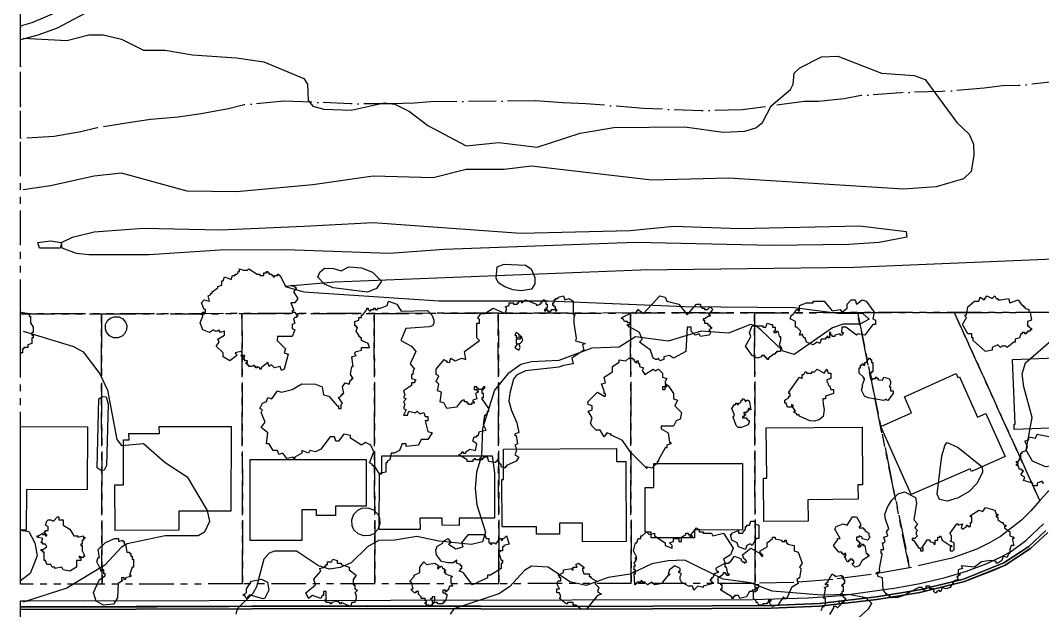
# Model space of a CAD drawing. Header units: metres. Extents: x -550 to 550, y -500 to 950.
# Drawn here: x -550 to -361.6, y -363.7 to -255 of the extents above; entities that cross this region are included whole.
import ezdxf

# ---------------------------------------------------------------- set-up
doc = ezdxf.new("R2010")
doc.units = ezdxf.units.M
doc.header["$LTSCALE"] = 2
doc.linetypes.add('DASHDOT', pattern=[3.556, 2.54, -0.508, 0, -0.508])
doc.linetypes.add('PHANTOM', pattern=[6.35, 3.175, -0.635, 0.635, -0.635, 0.635, -0.635])
for name, color, linetype in [('SITE-BLDG-EXIST', 7, 'CONTINUOUS'), ('SITE-PATH', 84, 'CONTINUOUS'), ('SITE-PROPERTY', 7, 'PHANTOM'), ('SITE-ROAD-CURB', 7, 'CONTINUOUS'), ('SITE-ROAD-PAVED', 7, 'CONTINUOUS'), ('SITE-SETBACK-WATER', 1, 'DASHDOT'), ('SITE-TREE-CANOPY', 94, 'CONTINUOUS'), ('TOPO-CONTOUR-MAJOR', 8, 'CONTINUOUS'), ('TOPO-CONTOUR-MINOR', 9, 'CONTINUOUS')]:
    doc.layers.add(name, color=color, linetype=linetype)

msp = doc.modelspace()

# ---------------------------------------------------------------- linework, layer by layer
at = {"layer": 'SITE-BLDG-EXIST'}
for points in [[(-345.87, -328.64), (-358.64, -329.13), (-358.61, -330.03), (-366.85, -330.36), (-366.89, -329.39), (-366.69, -329.38), (-367.15, -317.47), (-346.33, -316.67)], [(-385.83, -342.34), (-391.41, -329.8), (-385.78, -327.29), (-387.1, -324.32), (-377.53, -320.06), (-377.22, -320.76), (-376.94, -320.64), (-373.63, -328.09), (-372.07, -327.39), (-368.52, -335.35), (-374.74, -338.11), (-374.96, -337.6)], [(-537.65, -329.85), (-537.68, -341.47), (-548.91, -341.45), (-548.92, -348.92), (-550, -348.92), (-550, -329.81)], [(-531.01, -332.27), (-529.99, -332.27), (-530, -331.08), (-524.4, -331.09), (-524.41, -329.82), (-511.19, -329.83), (-511.2, -345.43), (-520.8, -345.41), (-520.78, -348.95), (-532.55, -349.01), (-532.6, -340.58), (-531.02, -340.57)], [(-395.67, -340.55), (-395.64, -343.23), (-404.86, -343.31), (-404.82, -347.28), (-412.99, -347.34), (-413.06, -339.36), (-412.45, -339.35), (-412.54, -330.08), (-394.9, -329.92), (-394.8, -340.55)], [(-483.37, -335.22), (-463.05, -335.23), (-462.61, -338.33), (-462.65, -346.72), (-469.12, -346.69), (-469.14, -348.06), (-472.25, -348.03), (-472.26, -346.7), (-476.37, -346.69), (-476.35, -348.8), (-483.86, -348.82), (-483.81, -338.62), (-483.37, -338.56)], [(-438.36, -351.02), (-446.41, -351.07), (-446.43, -347.62), (-450.65, -347.65), (-450.64, -349.66), (-454.89, -349.68), (-454.89, -348.28), (-461.23, -348.3), (-461.28, -339.57), (-460.95, -339.57), (-460.97, -333.98), (-440.13, -333.88), (-440.12, -336.29), (-438.44, -336.28)], [(-486.29, -335.92), (-486.3, -344.5), (-491.93, -344.5), (-491.93, -346.24), (-495.43, -346.25), (-495.43, -345.2), (-498.13, -345.2), (-498.14, -350.85), (-507.68, -350.85), (-507.67, -335.9)], [(-416.95, -336.62), (-416.94, -348.9), (-425.79, -348.89), (-425.8, -350.35), (-433.76, -350.36), (-433.76, -349.3), (-434.85, -349.29), (-434.86, -341.07), (-433.29, -341.08), (-433.29, -336.63)]]:
    msp.add_lwpolyline(points, close=True, dxfattribs=at)
at = {"layer": 'SITE-PATH'}
msp.add_lwpolyline([(-535.03, -252.03), (-543.25, -256.39), (-546.77, -257.7), (-550, -258.53), (-550, -255.93), (-547.84, -255.37), (-542.51, -253.1)], dxfattribs=at)
at = {"layer": 'SITE-PROPERTY'}
for points in [[(-91.29, 364.29), (28.27, 364.14), (-149.92, -232.31), (-283.98, -308.65), (-550, -309.07), (-550, 364.89)], [(-91.29, 364.29), (28.27, 364.14), (-149.92, -232.31), (-283.98, -308.65), (-550, -309.07), (-550, 364.89)], [(-461.82, -358.79), (-461.94, -308.93), (-437.56, -308.89), (-437.45, -358.77)], [(-437.45, -358.77), (-437.56, -308.89), (-414.71, -308.85), (-414.59, -358.73)], [(-393.19, -357.12), (-400.3, -358.01), (-407.44, -358.55), (-414.59, -358.73), (-414.71, -308.85), (-395.74, -308.82), (-386.14, -355.87)], [(-363.77, -345.34), (-365.51, -347.08), (-369.4, -350.09), (-371.51, -351.35), (-373.72, -352.44), (-378.36, -354.06), (-386.14, -355.87), (-395.74, -308.82), (-377.9, -308.79), (-362.16, -343.48)], [(-377.9, -308.79), (-337.99, -308.73), (-333.64, -308.72), (-346.84, -338.07), (-348.96, -337.74), (-351.1, -337.72), (-353.22, -337.99), (-355.29, -338.56), (-357.25, -339.41), (-359.08, -340.53), (-360.72, -341.9), (-362.16, -343.48)], [(-535.08, -309.05), (-534.96, -358.87), (-550, -358.89), (-550, -309.07)], [(-534.96, -358.87), (-535.08, -309.05), (-509.17, -309.01), (-509.05, -358.84)], [(-509.05, -358.84), (-509.17, -309.01), (-484.8, -308.97), (-484.68, -358.81)], [(-484.68, -358.81), (-484.8, -308.97), (-461.94, -308.93), (-461.82, -358.79)]]:
    msp.add_lwpolyline(points, close=True, dxfattribs=at)
at = {"layer": 'SITE-ROAD-CURB'}
for points in [[(-361.02, -349.01), (-364.15, -351.94), (-368.74, -354.96), (-376.17, -357.94), (-384.33, -359.94), (-392.24, -361.24), (-402.75, -362.42), (-411.67, -362.83), (-444.34, -363), (-485.95, -362.89), (-550, -363.06), (-550, -361.93), (-548.59, -361.93), (-415.04, -361.7), (-404.81, -361.42), (-398.75, -360.95), (-388.61, -359.58), (-384.27, -358.76), (-379.6, -357.66), (-375.65, -356.48), (-372.05, -355.1), (-369.16, -353.8), (-367.33, -352.78), (-364.68, -350.82), (-361.45, -347.77)], [(-360.67, -349.35), (-363.84, -352.33), (-368.5, -355.39), (-376.02, -358.41), (-384.23, -360.43), (-392.17, -361.73), (-402.72, -362.91), (-411.66, -363.32), (-444.34, -363.49), (-485.95, -363.38), (-550, -363.55), (-550, -363.06), (-538.23, -363.12), (-498.15, -362.91), (-444.34, -363), (-411.67, -362.83), (-402.75, -362.42), (-392.24, -361.24), (-384.33, -359.94), (-376.17, -357.94), (-368.74, -354.96), (-364.15, -351.94), (-361.02, -349.01)]]:
    msp.add_lwpolyline(points, dxfattribs=at)
at = {"layer": 'SITE-ROAD-PAVED'}
msp.add_lwpolyline([(-550, -372.87), (-550, -363.55), (-485.95, -363.38), (-444.34, -363.49), (-411.66, -363.32), (-402.72, -362.91), (-392.17, -361.73), (-384.23, -360.43), (-376.02, -358.41), (-370.9, -356.45), (-368.5, -355.39), (-363.84, -352.33), (-360.67, -349.35)], dxfattribs=at)
at = {"layer": 'SITE-SETBACK-WATER'}
msp.add_lwpolyline([(-358.57, -266.15), (-366.03, -266.98), (-369.01, -266.99), (-372.36, -267.44), (-380.12, -268.07), (-387.77, -268.29), (-395.03, -268.83), (-398.19, -269.4), (-402.94, -269.9), (-405.56, -269.92), (-416.97, -271.46), (-424.47, -271.61), (-435.17, -271.22), (-445.81, -270.32), (-450.02, -270.18), (-455.14, -269.77), (-474.42, -269.94), (-477.41, -270.22), (-481.64, -270.34), (-489.11, -270.31), (-501.44, -269.84), (-508.79, -270.55), (-511.68, -271.28), (-516.68, -272.16), (-520.96, -272.78), (-525.99, -273.2), (-529.7, -273.76), (-535.86, -274.77), (-538.87, -275.49), (-543.77, -276.36), (-550, -276.7), (-550, 665.93)], dxfattribs=at)
at = {"layer": 'SITE-TREE-CANOPY'}
for points in [[(-506.4, -301.74), (-505.9, -301.74), (-505.9, -301.98), (-505.15, -301.99), (-505.15, -301.49), (-504.65, -301.49), (-504.65, -301.24), (-504.4, -301.24), (-504.4, -301.49), (-504.15, -301.49), (-504.16, -301.74), (-503.65, -301.74), (-503.65, -301.99), (-503.4, -301.99), (-503.4, -302.24), (-503.15, -302.24), (-503.15, -301.99), (-502.65, -301.99), (-502.65, -301.74), (-502.4, -301.74), (-502.4, -301.99), (-502.15, -301.99), (-501.15, -303.99), (-499.9, -303.74), (-499.15, -304.24), (-499.65, -304.99), (-498.9, -306.24), (-499.4, -306.99), (-500.15, -306.99), (-499.66, -308.24), (-499.65, -308.49), (-499.9, -308.49), (-499.9, -308.75), (-499.4, -308.73), (-499.15, -309.24), (-498.91, -309.24), (-498.9, -309.49), (-499.15, -309.49), (-499.15, -309.74), (-499.4, -309.74), (-499.65, -309.99), (-499.4, -310.74), (-499.91, -310.99), (-499.9, -311.74), (-499.4, -311.99), (-499.9, -313.24), (-502.65, -313.24), (-502.66, -313.99), (-501.15, -315.48), (-501.4, -316.24), (-500.65, -316.49), (-501.4, -319.24), (-501.9, -319.49), (-502.15, -318.74), (-503.15, -318.99), (-503.65, -318.48), (-503.91, -318.5), (-504.15, -318.74), (-504.4, -317.99), (-505.65, -318.99), (-505.65, -319.24), (-505.9, -319.24), (-505.9, -318.99), (-506.41, -318.74), (-506.4, -318.99), (-506.65, -318.99), (-506.65, -318.74), (-506.9, -318.74), (-506.9, -318.49), (-507.4, -318.73), (-507.9, -318.75), (-507.9, -318.49), (-508.15, -318.49), (-508.15, -318.24), (-508.4, -318.24), (-508.4, -317.99), (-508.15, -317.99), (-508.15, -317.74), (-508.65, -317.74), (-508.65, -317.49), (-508.9, -317.49), (-508.65, -316.74), (-508.9, -316.74), (-508.9, -316.99), (-509.15, -316.99), (-509.4, -316.74), (-509.16, -316.49), (-509.16, -316.24), (-509.4, -315.98), (-510.41, -316.24), (-510.15, -316.74), (-511.4, -317.74), (-512.65, -316.99), (-512.65, -316.24), (-513.9, -314.99), (-513.4, -314.24), (-513.65, -313.74), (-512.4, -312.99), (-512.4, -312.24), (-513.15, -312.49), (-513.41, -311.99), (-513.65, -312.24), (-514.15, -312.24), (-514.4, -312), (-515.15, -312.49), (-516.4, -311.99), (-516.9, -310.73), (-516.4, -309.49), (-516.4, -309.24), (-516.65, -309.24), (-516.65, -308.99), (-516.4, -308.74), (-515.9, -308.74), (-515.9, -308.24), (-516.15, -308.24), (-516.65, -306.99), (-516.15, -306.49), (-515.15, -306.74), (-515.4, -305.74), (-514.9, -305.49), (-514.91, -305.24), (-514.65, -305.24), (-514.65, -304.99), (-513.65, -304.24), (-513.65, -303.99), (-512.9, -303.74), (-512.9, -302.99), (-512.66, -302.99), (-512.4, -302.24), (-511.15, -302.74), (-510.9, -301.99), (-510.4, -301.99), (-510.4, -301.74), (-510.15, -301.75), (-509.9, -301.49), (-509.9, -301.24), (-509.65, -301.25), (-509.65, -300.74), (-508.9, -300.99), (-508.15, -300.99), (-507.9, -300.74)], [(-486.06, -305.07), (-492.34, -304.24), (-493.95, -303.56), (-495.17, -302.27), (-494.8, -301.38), (-493.96, -300.6), (-492.32, -300.66), (-490.92, -301.12), (-489.45, -300.39), (-487.15, -300.55), (-485.14, -301.37), (-483.43, -303.01), (-484.38, -304.4)], [(-462.13, -300.39), (-460.84, -299.88), (-456.92, -300.05), (-455.85, -300.76), (-455.18, -302.37), (-455.19, -303.54), (-455.84, -304.51), (-457.65, -304.83), (-459.25, -304.62), (-460.73, -304.07), (-461.88, -303.33), (-462.3, -302.56)], [(-474.95, -308.41), (-474.09, -309.38), (-473.79, -310.22), (-473.8, -310.82), (-474.08, -311.25), (-474.7, -311.43), (-478.99, -311.72), (-479.9, -313.99), (-477.9, -314.99), (-477.15, -315.99), (-478.15, -318.24), (-477.4, -319.24), (-477.65, -319.49), (-477.66, -320.25), (-477.9, -320.24), (-477.9, -320.99), (-477.15, -321.24), (-477.4, -321.49), (-477.4, -321.74), (-477.9, -321.74), (-477.9, -322.24), (-479.4, -323.23), (-479.15, -323.99), (-479.4, -324.49), (-478.9, -324.74), (-479.4, -325.24), (-479.15, -325.74), (-479.4, -326.49), (-478.9, -326.74), (-479.4, -327.74), (-478.65, -327.74), (-478.4, -326.98), (-477.41, -327.24), (-477.15, -327.24), (-476.9, -326.99), (-476.4, -327.49), (-475.65, -327.24), (-475.4, -327.99), (-474.9, -327.99), (-474.9, -328.74), (-475.4, -328.74), (-474.9, -330.74), (-474.15, -330.98), (-474.91, -332.24), (-476.16, -332.24), (-476.66, -333.24), (-478.9, -333.49), (-478.9, -332.99), (-479.65, -332.99), (-480.15, -334.24), (-481.15, -334.73), (-481.65, -334.74), (-481.91, -335.99), (-482.4, -336.23), (-482.4, -336.49), (-482.65, -336.49), (-482.65, -338.24), (-483.9, -338.49), (-484.65, -337.24), (-484.9, -337.24), (-484.91, -336.99), (-485.15, -336.99), (-485.15, -336.74), (-485.65, -336.49), (-484.9, -334.48), (-485.4, -333.24), (-486.4, -332.74), (-487.15, -333.24), (-489.15, -331.99), (-489.15, -331.49), (-490.4, -331.24), (-491.4, -332.5), (-491.9, -332.49), (-492.15, -331.74), (-492.9, -331.74), (-494.65, -333.99), (-495.65, -334.49), (-496.65, -334.25), (-496.9, -334.73), (-498.15, -334.24), (-498.16, -334.74), (-499.4, -335.49), (-499.4, -335.74), (-499.65, -335.74), (-499.65, -335.49), (-500.9, -335.74), (-501.65, -334.74), (-502.4, -334.99), (-502.65, -334.24), (-503.4, -334.24), (-504.15, -332.99), (-504.65, -332.99), (-504.4, -330.99), (-505.65, -329.99), (-504.9, -328.99), (-505.65, -327.24), (-505.41, -326.74), (-505.9, -326.49), (-505.4, -325.49), (-504.65, -325.23), (-504.41, -324.49), (-503.65, -324.74), (-502.65, -323.24), (-501.9, -323.49), (-499.9, -322.99), (-498.15, -321.98), (-495.65, -321.99), (-494.4, -322.49), (-494.15, -323.99), (-493.15, -324.24), (-491.65, -325.99), (-491.4, -325.99), (-491.4, -326.49), (-490.9, -326.49), (-490.9, -325.74), (-490.66, -325.49), (-491.41, -324.49), (-490.9, -324.24), (-490.9, -323.99), (-490.65, -323.99), (-490.65, -323.74), (-490.4, -323.74), (-490.65, -322.48), (-490.15, -321.74), (-489.4, -321.99), (-489.15, -321.24), (-488.9, -321.24), (-488.9, -320.99), (-488.65, -320.99), (-489.15, -320.24), (-488.9, -318.74), (-488.65, -318.74), (-488.9, -316.99), (-488.15, -316.74), (-488.4, -316.49), (-488.4, -316.24), (-488.15, -315.99), (-487.15, -315.74), (-487.15, -315.24), (-485.65, -315.24), (-485.9, -314.49), (-487.16, -313.99), (-487.16, -313.49), (-487.4, -313.49), (-487.4, -313.23), (-487.65, -313.25), (-487.65, -312.99), (-488.15, -312.24), (-487.9, -311.49), (-488.15, -311.49), (-488.15, -311.24), (-488.4, -311.24), (-488.4, -310.49), (-487.65, -310.24), (-487.66, -309.74), (-487.15, -309.74), (-487.15, -309.24), (-486.9, -309.24), (-486.15, -308.24), (-486.15, -307.99), (-485.9, -307.99), (-485.9, -308.24), (-485.65, -308.49), (-485.4, -308.49), (-485.4, -308.24), (-484.9, -308.24), (-484.9, -307.99), (-484.65, -307.99), (-484.65, -308.24), (-484.15, -308.24), (-484.16, -307.99), (-483.65, -307.99), (-482.4, -307.49), (-482.15, -306.73), (-480.65, -307.24), (-479.82, -308.57)], [(-465.65, -322.99), (-465.65, -322.74), (-465.9, -322.74), (-465.9, -322.49), (-466.4, -322.49), (-466.4, -322.99), (-465.9, -322.99), (-465.9, -323.24), (-465.65, -323.24), (-465.65, -323.49), (-466.15, -323.74), (-465.9, -324.74), (-466.65, -324.99), (-466.65, -325.24), (-466.4, -325.24), (-466.4, -325.49), (-466.9, -325.49), (-466.9, -325.74), (-467.4, -325.74), (-467.4, -325.49), (-467.65, -325.49), (-467.65, -325.24), (-468.15, -325.24), (-468.15, -324.99), (-468.41, -324.99), (-468.9, -325.24), (-469.65, -326.24), (-471.4, -326.49), (-471.9, -325.49), (-472.65, -325.24), (-472.4, -323.49), (-473.15, -323.24), (-472.9, -321.99), (-473.4, -321.49), (-472.9, -320.49), (-473.4, -320.24), (-473.4, -319.24), (-471.9, -317.49), (-471.65, -317.74), (-471.4, -317.74), (-471.4, -317.98), (-470.9, -317.99), (-470.65, -317.24), (-469.91, -317.74), (-468.65, -317.24), (-467.9, -317.49), (-468.15, -315.99), (-465.41, -313.99), (-465.9, -313.49), (-465.9, -310.74), (-465.4, -310.74), (-465.4, -310), (-465.65, -309.99), (-465.65, -309.74), (-465.15, -308.99), (-464.4, -308.98), (-462.9, -307.99), (-460.65, -308.99), (-460.4, -308.24), (-460.4, -307.99), (-460.65, -307.74), (-459.9, -307.49), (-459.9, -306.99), (-459.15, -306.99), (-459.15, -307.25), (-458.4, -307.24), (-458.4, -306.99), (-458.15, -306.99), (-458.15, -306.74), (-457.66, -306.74), (-457.65, -306.99), (-456.9, -306.49), (-454.9, -307.24), (-454.9, -307.48), (-454.15, -307.24), (-454.15, -306.99), (-453.91, -306.99), (-453.91, -306.74), (-453.65, -306.74), (-453.65, -306.49), (-453.4, -306.49), (-453.4, -306.74), (-453.15, -306.74), (-453.15, -307.24), (-452.9, -307.24), (-452.9, -307.99), (-453.16, -307.99), (-453.15, -308.24), (-452.9, -308.24), (-452.9, -308.49), (-452.65, -308.49), (-452.65, -308.75), (-452.41, -308.73), (-452.4, -308.49), (-452.15, -308.49), (-452.15, -308.25), (-451.4, -308.24), (-451.4, -307.73), (-451.65, -307.75), (-451.65, -307.49), (-451.9, -307.49), (-451.9, -306.99), (-451.65, -306.99), (-451.65, -306.49), (-451.4, -306.49), (-451.4, -306.24), (-450.91, -306.24), (-450.91, -305.99), (-449.9, -305.73), (-449.65, -306.49), (-448.9, -306.24), (-448.15, -306.74), (-448.15, -309.24), (-447.83, -309.15), (-448, -309.71), (-448, -310.76), (-447.56, -313.52), (-447.69, -314.04), (-445.94, -314.51), (-446.4, -314.74), (-446.15, -315.74), (-448.4, -317.24), (-448.16, -318.24), (-449.93, -318.56), (-450.77, -318.89), (-456.95, -319.55), (-458.59, -320.36), (-459.12, -321.08), (-459.8, -323.69), (-459.97, -325.14), (-459.53, -326.89), (-458.54, -329.12), (-458.14, -330.93), (-458.9, -331.24), (-458.91, -331.5), (-458.65, -331.48), (-458.4, -332.99), (-458.9, -333.24), (-458.66, -333.74), (-458.65, -334.49), (-458.9, -334.99), (-458.15, -335.49), (-458.65, -336.23), (-460.4, -336.99), (-460.4, -337.24), (-460.66, -337.24), (-460.66, -337.49), (-461.4, -337.24), (-461.4, -336.74), (-461.65, -336.74), (-461.9, -335.99), (-462.15, -335.98), (-462.15, -336.24), (-462.4, -336.24), (-462.4, -336.48), (-462.66, -336.48), (-463.65, -336.24), (-463.9, -335.49), (-464.65, -335.49), (-464.65, -335.74), (-464.9, -335.74), (-464.9, -335.99), (-465.16, -335.99), (-465.15, -335.74), (-465.4, -335.74), (-465.4, -335.99), (-466.15, -335.99), (-466.15, -335.73), (-466.4, -335.75), (-466.41, -335.99), (-466.65, -335.99), (-466.65, -336.25), (-467.65, -336.24), (-467.66, -335.99), (-468.9, -335.24), (-469.15, -335.24), (-469.15, -334.98), (-468.65, -334.74), (-468.65, -334.48), (-468.4, -334.49), (-468.41, -334.74), (-467.9, -334.74), (-467.9, -334.49), (-467.15, -333.99), (-466.15, -334.24), (-465.9, -332.99), (-466.65, -332.49), (-466.4, -331.74), (-465.9, -331.74), (-465.9, -331.49), (-465.65, -331.49), (-465.4, -330.74), (-464.15, -330.49), (-464.65, -329.48), (-464.4, -327.74), (-464.15, -327.74), (-464.15, -327.49), (-463.9, -327.49), (-463.9, -326.99), (-463.65, -326.99), (-463.65, -326.49), (-464.9, -324.73), (-464.9, -324.49), (-464.65, -324.49), (-464.65, -323.75), (-464.9, -323.74), (-464.91, -322.99)], [(-423.16, -309.49), (-423.9, -309.99), (-424.15, -309.99), (-424.15, -310.24), (-423.9, -310.24), (-423.9, -310.74), (-423.4, -310.74), (-423.4, -310.99), (-423.15, -310.99), (-423.15, -311.24), (-422.9, -311.25), (-422.9, -311.49), (-422.65, -311.49), (-422.65, -311.73), (-423.15, -311.99), (-422.9, -312.24), (-422.9, -312.74), (-423.15, -312.99), (-424.65, -313.24), (-424.9, -312.74), (-425.65, -312.99), (-426.4, -312.24), (-426.4, -311.48), (-427.15, -311.49), (-427.4, -315.99), (-429.66, -317.24), (-430.4, -316.74), (-431.4, -317), (-431.4, -317.48), (-432.15, -317.74), (-432.4, -317.24), (-432.65, -317.49), (-432.9, -317.49), (-433.41, -317.24), (-433.9, -315.73), (-435.9, -314.24), (-435.4, -313.74), (-435.9, -312.49), (-437.65, -311.49), (-437.9, -311.49), (-437.9, -311.24), (-438.15, -311.23), (-438.15, -310.99), (-437.65, -310.99), (-437.65, -310.73), (-438.15, -310.73), (-438.15, -310.49), (-438.65, -310.49), (-438.9, -309.99), (-439.15, -309.99), (-439.15, -309.74), (-437.15, -308.74), (-436.65, -308.99), (-436.15, -308.25), (-435.15, -308.99), (-432.15, -305.74), (-431.15, -305.99), (-430.9, -306.74), (-428.65, -307.24), (-427.15, -309.24), (-425.4, -307.24), (-424.65, -307.24), (-424.66, -307.74), (-424.4, -307.74), (-424.4, -307.99), (-423.9, -307.98), (-423.9, -308.24), (-423.4, -308.24), (-422.9, -307.74), (-422.4, -308.24), (-422.65, -308.49), (-422.66, -308.74), (-422.9, -308.74), (-422.9, -308.99), (-423.15, -308.99), (-423.15, -309.24), (-422.9, -309.24), (-422.9, -309.49)], [(-406.66, -307.99), (-406.4, -307.99), (-406.4, -307.49), (-405.15, -306.99), (-403.9, -306.99), (-403.9, -306.74), (-401.9, -306.74), (-400.4, -308.48), (-398.9, -308.24), (-398.65, -308.74), (-397.65, -307.99), (-397.65, -307.24), (-396.91, -306.49), (-396.15, -306.49), (-395.9, -307.24), (-394.9, -306.49), (-394.15, -306.74), (-392.65, -308.74), (-392.9, -309.99), (-392.4, -310.24), (-392.4, -310.99), (-392.9, -310.99), (-394.4, -312.99), (-395.65, -312.74), (-395.9, -312.98), (-397.9, -311.49), (-398.65, -311.49), (-398.66, -312.49), (-398.4, -312.49), (-398.4, -312.74), (-398.65, -312.99), (-398.9, -312.99), (-398.9, -312.74), (-399.9, -312.99), (-399.9, -313.23), (-400.41, -313.25), (-400.41, -312.99), (-400.65, -312.99), (-400.65, -312.49), (-400.9, -312.49), (-400.9, -313.49), (-401.15, -313.49), (-401.15, -313.24), (-401.4, -313.24), (-401.4, -313.49), (-401.65, -313.49), (-401.65, -313.74), (-402.4, -313.74), (-402.65, -314.49), (-403.15, -314.24), (-403.91, -314.74), (-405.15, -314.24), (-405.4, -313.49), (-405.65, -313.49), (-405.9, -312.74), (-406.15, -312.99), (-406.4, -312.99), (-406.15, -312.24), (-406.9, -311.49), (-407.15, -311.49), (-407.15, -310.49), (-408.15, -309.99), (-407.9, -309.24), (-407.65, -309.24), (-406.9, -308.24), (-406.65, -308.24)], [(-370.15, -306.23), (-369.9, -306.24), (-369.9, -306.49), (-369.4, -306.49), (-367.9, -306.24), (-367.66, -306.99), (-366.15, -306.49), (-365.4, -307.49), (-365.16, -307.49), (-365.15, -307.74), (-364.9, -307.74), (-364.9, -307.99), (-364.15, -308.23), (-364.15, -308.74), (-363.9, -308.74), (-363.65, -310.24), (-364.4, -310.49), (-364.4, -311.24), (-364.15, -311.24), (-364.15, -311.49), (-363.65, -311.74), (-363.65, -312), (-363.9, -311.99), (-363.91, -312.24), (-364.4, -312.24), (-364.4, -312.49), (-364.65, -312.49), (-364.65, -312.74), (-364.9, -312.74), (-364.9, -312.49), (-365.4, -312.49), (-365.4, -312.74), (-365.65, -312.74), (-365.9, -313.49), (-366.65, -313.74), (-366.65, -314.24), (-366.9, -314.24), (-368.15, -315.24), (-368.4, -314.99), (-369.16, -314.99), (-369.4, -315.24), (-369.9, -314.74), (-370.9, -315.24), (-370.9, -315.74), (-372.16, -315.99), (-374.4, -313.99), (-374.4, -313.49), (-374.65, -313.49), (-374.65, -312.74), (-375.4, -312.74), (-376.4, -310.99), (-375.65, -309.74), (-375.9, -309.49), (-375.9, -309.24), (-375.65, -309.24), (-375.4, -307.74), (-374.15, -306.74), (-373.4, -306.74), (-373.15, -305.99), (-372.4, -306.49), (-371.9, -305.74), (-370.9, -306.25), (-370.4, -305.75)], [(-549.9, -308.74), (-548.4, -308.99), (-548.4, -309.49), (-548.15, -309.49), (-548.15, -310.73), (-547.65, -311.49), (-547.65, -312.49), (-547.9, -312.49), (-547.9, -312.99), (-547.65, -312.99), (-547.65, -313.49), (-547.9, -313.49), (-547.9, -314.49), (-548.65, -314.74), (-548.65, -315.24), (-549.4, -315.24), (-549.4, -315.49), (-549.65, -315.49), (-549.65, -316.24), (-549.9, -316.24), (-550, -316.49), (-550, -308.64)], [(-453.4, -308.24), (-453.4, -308.49), (-453.15, -308.49), (-453.15, -308.24)], [(-451.4, -308.49), (-451.15, -308.49), (-451.15, -308.24), (-451.4, -308.24)], [(-406.65, -308.49), (-406.4, -308.49), (-406.4, -308.24), (-406.65, -308.24)], [(-530.82, -312.76), (-531.28, -313.18), (-532.05, -313.48), (-532.87, -313.45), (-533.61, -313.08), (-534.14, -312.45), (-534.33, -311.86), (-534.3, -311.03), (-533.93, -310.29), (-533.47, -309.87), (-532.7, -309.57), (-531.88, -309.6), (-531.14, -309.97), (-530.62, -310.6), (-530.41, -311.19), (-530.45, -312.02)], [(-411.65, -310.99), (-411.4, -310.99), (-411.4, -311.49), (-410.9, -311.48), (-410.9, -312.24), (-411.15, -312.24), (-411.15, -312.49), (-410.65, -312.49), (-410.65, -312.24), (-410.4, -312.24), (-410.15, -313.24), (-409.9, -313.24), (-409.9, -313.99), (-410.16, -314.74), (-409.65, -315.49), (-409.9, -315.49), (-409.9, -315.99), (-410.65, -315.99), (-410.65, -316.23), (-410.9, -316.25), (-410.9, -316.49), (-411.16, -316.49), (-412.15, -317.24), (-412.15, -317.49), (-412.4, -317.49), (-412.4, -317.24), (-412.65, -317.24), (-412.65, -316.99), (-412.9, -316.99), (-412.9, -316.74), (-413.4, -316.74), (-413.4, -316.99), (-414.16, -317.24), (-415.15, -316.74), (-416.4, -314.99), (-415.4, -313.24), (-415.65, -312.49), (-415.15, -311.24), (-413.15, -311.24), (-413.15, -311.49), (-412.65, -311.49), (-412.4, -310.74)], [(-457.9, -312.99), (-458.15, -312.99), (-458.16, -312.74), (-458.65, -312.49), (-458.9, -312.99), (-458.65, -312.99), (-458.66, -313.49), (-457.9, -313.24)], [(-457.9, -313.74), (-458.66, -313.74), (-458.65, -314.49), (-458.4, -314.49), (-458.9, -315.24), (-458.15, -315.75), (-457.9, -315.24), (-458.15, -314.49), (-457.91, -314.49), (-457.4, -313.99), (-457.65, -313.24), (-457.9, -313.24)], [(-430.65, -322.24), (-429.65, -323.74), (-429.65, -324.74), (-428.9, -324.99), (-429.4, -325.99), (-428.15, -327.24), (-428.4, -328.49), (-429.15, -328.74), (-429.65, -329.73), (-431.9, -329.74), (-431.9, -330.24), (-430.65, -330.99), (-430.4, -332.74), (-430.15, -332.74), (-430.15, -332.99), (-430.9, -333.24), (-430.9, -333.74), (-431.15, -333.74), (-432.4, -335.99), (-432.4, -336.24), (-432.65, -336.24), (-432.65, -336.74), (-432.9, -336.74), (-433.65, -337.49), (-434.66, -337.24), (-434.58, -337.55), (-437.55, -334.56), (-439.05, -332.4), (-441.09, -331.39), (-441.31, -331.43), (-441.15, -331.24), (-441.9, -330.99), (-442.4, -331.74), (-443.15, -330.49), (-443.9, -330.49), (-444.65, -329.74), (-444.91, -329.23), (-444.65, -328.24), (-445.4, -326.99), (-444.65, -326.74), (-444.65, -325.99), (-445.4, -325.74), (-445.41, -325.24), (-443.65, -323.49), (-442.4, -324.24), (-442.15, -324.24), (-442.15, -323.74), (-442.4, -323.74), (-442.4, -323.24), (-442.9, -321.98), (-442.16, -321.74), (-442.4, -320.74), (-440.9, -319.74), (-440.9, -318.74), (-439.65, -317.98), (-439.65, -317.5), (-438.4, -317.74), (-437.9, -317.24), (-437.15, -317.24), (-437.15, -317.49), (-436.9, -317.49), (-436.9, -317.74), (-436.65, -317.99), (-436.41, -317.99), (-436.41, -317.74), (-436.15, -317.74), (-436.15, -318.23), (-435.9, -318.23), (-435.9, -318.74), (-435.15, -318.99), (-435.4, -319.49), (-434.91, -320.24), (-433.4, -319.24), (-433.15, -319.48), (-432.9, -319.48), (-432.4, -319.24), (-431.65, -319.99), (-431.65, -320.74), (-430.9, -320.99), (-431.15, -321.49), (-431.15, -321.99), (-430.9, -321.99), (-430.91, -322.24)], [(-390.93, -325.05), (-393.75, -324.56), (-394.42, -324.22), (-394.97, -323.09), (-394.73, -322.33), (-394.9, -322.24), (-394.4, -320.98), (-394.65, -320.98), (-394.65, -320.74), (-395.4, -319.99), (-395.4, -318.99), (-395.15, -318.99), (-395.15, -318.49), (-394.9, -318.49), (-394.9, -318.24), (-394.65, -318.24), (-394.65, -318.49), (-394.4, -318.49), (-394.4, -317.99), (-394.15, -317.99), (-393.9, -317.74), (-393.9, -317.49), (-393.66, -317.49), (-393.65, -317.24), (-393.4, -317.24), (-393.4, -317.49), (-393.15, -317.49), (-393.15, -317.99), (-392.9, -317.99), (-392.9, -319.74), (-393.15, -319.74), (-393.15, -319.99), (-393.4, -319.98), (-393.15, -320.99), (-393.4, -321.04), (-392.9, -321.23), (-392.9, -320.99), (-392.4, -320.99), (-392.4, -320.74), (-392.15, -320.74), (-392.15, -320.99), (-391.9, -320.99), (-391.9, -321.24), (-391.15, -321.25), (-390.9, -320.74), (-389.9, -320.99), (-389.65, -321.49), (-389.65, -321.99), (-389.9, -322.49), (-389.65, -322.49), (-389.65, -323.24), (-389.15, -323.24), (-389.16, -323.74), (-390.15, -325), (-390.4, -324.99), (-390.4, -324.77)], [(-402.04, -325.85), (-401.91, -325.99), (-402, -326.04), (-401.87, -326.68), (-402.06, -327.99), (-402.81, -328.59), (-403.69, -328.81), (-404.52, -328.75), (-406.31, -327.95), (-406.6, -327.63), (-406.9, -327.74), (-406.9, -327.49), (-407.4, -327.24), (-407.41, -326.98), (-407.15, -326.98), (-407.65, -326.24), (-407.65, -325.99), (-407.52, -325.99), (-407.9, -325.74), (-407.9, -326.24), (-408.65, -326.24), (-408.9, -325.49), (-409.15, -325.49), (-409.15, -324.99), (-408.4, -324.49), (-408.4, -324.24), (-408.15, -324.24), (-408.15, -323.74), (-408.41, -323.73), (-408.41, -323.49), (-406.4, -320.73), (-405.9, -320.99), (-405.9, -320.23), (-405.65, -320.23), (-405.4, -319.73), (-405.16, -319.73), (-405.16, -319.99), (-404.15, -319.99), (-404.15, -319.74), (-403.65, -319.74), (-403.15, -319.24), (-401.9, -320), (-401.4, -319.24), (-401.15, -319.99), (-400.65, -319.99), (-400.66, -320.99), (-401.4, -321.24), (-401.4, -321.56), (-401.18, -321.75), (-401.09, -322.24), (-400.9, -322.24), (-400.65, -322.99), (-400.15, -322.99), (-400.15, -323.74), (-401.65, -324.24), (-401.65, -324.73), (-402.15, -324.74)], [(-464.9, -322.74), (-464.91, -322.99), (-464.65, -322.99), (-464.65, -322.74)], [(-464.4, -322.74), (-464.4, -322.49), (-464.65, -322.49), (-464.65, -322.74)], [(-431.65, -322.49), (-431.65, -322.99), (-431.15, -322.99), (-431.15, -322.49)], [(-431.15, -322.23), (-431.15, -322.49), (-430.91, -322.49), (-430.91, -322.24)], [(-534.15, -337.03), (-534.6, -337.85), (-535.14, -337.94), (-535.84, -337.42), (-535.53, -324.71), (-534.87, -324.28), (-534.2, -324.34), (-533.83, -325.68)], [(-418.4, -327.74), (-418.9, -326.49), (-418.4, -325.73), (-418.15, -325.73), (-418.15, -325.49), (-417.9, -325.49), (-417.9, -325.74), (-417.65, -325.74), (-417.65, -325.49), (-417.4, -325.49), (-417.15, -325.24), (-417.15, -324.99), (-416.91, -324.99), (-416.9, -324.74), (-416.65, -324.74), (-416.4, -325.24), (-416.15, -324.99), (-415.9, -324.99), (-415.66, -325.24), (-415.4, -326.74), (-415.65, -326.74), (-415.65, -326.49), (-415.9, -326.49), (-415.9, -326.99), (-416.15, -326.99), (-416.15, -327.24), (-416.66, -327.24), (-416.66, -327.49), (-416.4, -327.49), (-416.4, -327.74), (-416.65, -327.74), (-416.65, -327.99), (-416.9, -327.99), (-416.9, -328.24), (-416.15, -328.24), (-416.15, -328.49), (-415.65, -328.74), (-415.9, -329.52), (-417.1, -330.02), (-417.71, -330.01), (-418.11, -329.62), (-418.62, -328.07)], [(-391.69, -356.02), (-391.16, -353.39), (-391.16, -353.24), (-391.4, -353.24), (-391.4, -352.49), (-390.9, -352.49), (-391.15, -351.23), (-390.9, -351.23), (-390.65, -350.99), (-390.91, -350.24), (-390.15, -349.99), (-390.41, -349.24), (-389.96, -348.69), (-390.56, -346.91), (-390.67, -345.95), (-390.13, -344.57), (-389.38, -343.37), (-388.21, -342.23), (-387.06, -341.84), (-385.04, -342.9), (-384.86, -343.93), (-385.37, -347.02), (-384.65, -347.74), (-385.15, -348.5), (-384.65, -348.99), (-384.9, -349.24), (-384.9, -349.74), (-384.65, -349.99), (-385.15, -350.49), (-385.65, -350.49), (-385.65, -350.74), (-385.4, -350.74), (-384.4, -352.24), (-384.15, -352.25), (-384.15, -352.73), (-383.65, -352.74), (-383.65, -352.23), (-383.9, -352.23), (-382.9, -350.73), (-382.4, -350.73), (-382.4, -350.99), (-381.65, -351.24), (-381.65, -351.49), (-381.4, -351.49), (-381.4, -350.74), (-380.91, -350.74), (-380.9, -350.24), (-380.65, -350.24), (-380.41, -349.99), (-380.15, -350.74), (-378.65, -351.74), (-378.4, -351.74), (-378.4, -351.99), (-378.65, -351.99), (-378.65, -352.74), (-378.16, -352.74), (-377.9, -352.49), (-377.9, -351.24), (-378.65, -350.98), (-378.41, -350.74), (-378.4, -350), (-378.65, -349.49), (-377.4, -347.74), (-377.15, -347.74), (-377.15, -347.99), (-376.4, -347.74), (-376.65, -348.48), (-376.4, -348.74), (-375.66, -348.24), (-375.66, -347.99), (-375.4, -347.99), (-375.4, -348.24), (-374.9, -348.24), (-374.9, -347.49), (-374.65, -347.49), (-374.65, -346.49), (-374.9, -346.48), (-374.9, -346.24), (-373.4, -345.24), (-372.65, -345.49), (-372.15, -344.74), (-370.41, -345.23), (-370.15, -345.99), (-369.9, -345.99), (-369.9, -346.24), (-370.15, -346.24), (-370.15, -346.49), (-369.9, -346.49), (-369.9, -346.99), (-369.15, -347.49), (-368.91, -347.49), (-368.91, -347.74), (-368.65, -347.98), (-368.4, -347.98), (-368.4, -348.24), (-368.65, -348.24), (-368.65, -348.48), (-367.65, -349.24), (-367.65, -349.99), (-366.9, -350.24), (-366.9, -350.49), (-367.15, -350.49), (-367.15, -350.75), (-366.9, -351.74), (-367.4, -351.73), (-367.66, -352.49), (-367.65, -353.24), (-367.9, -353.24), (-368.15, -353.99), (-368.9, -353.73), (-369.15, -354.49), (-369.9, -354.99), (-370.15, -354.99), (-370.15, -354.73), (-371.16, -354.49), (-372.9, -354.74), (-374.15, -355.74), (-376.65, -355.49), (-376.4, -355.99), (-377.16, -356.24), (-377.15, -356.99), (-376.9, -356.99), (-376.9, -357.24), (-377.15, -357.24), (-377.15, -357.49), (-377.4, -357.49), (-377.15, -357.99), (-377.9, -358.24), (-378.65, -359.49), (-379.4, -359.74), (-380.15, -359.49), (-380.4, -360.24), (-380.65, -360.24), (-380.65, -359.99), (-381.15, -360.24), (-381.15, -360.49), (-381.4, -360.49), (-381.65, -360.24), (-381.66, -359.74), (-382.4, -359.75), (-382.4, -359.24), (-383.15, -359.24), (-383.15, -359.74), (-383.4, -359.74), (-383.4, -359.99), (-383.65, -359.99), (-383.65, -359.74), (-383.9, -359.49), (-384.46, -359.49), (-387.35, -361.04), (-388.27, -361.35), (-389.47, -361.37), (-390.48, -360.68), (-391, -359.9), (-391.15, -357.74), (-391.9, -357.48), (-392.15, -356.74), (-391.64, -356.57)], [(-545.4, -349.49), (-545.65, -349.49), (-545.65, -349.24), (-545.4, -349.24), (-545.4, -348.99), (-544.9, -348.99), (-544.9, -348.24), (-545.4, -347.99), (-545.15, -347.24), (-544.9, -346.99), (-544.41, -346.99), (-543.9, -347.24), (-543.15, -346.49), (-542.9, -346.49), (-542.9, -346.99), (-542.15, -347), (-542.15, -347.99), (-540.9, -348.74), (-540.15, -349.99), (-539.4, -349.99), (-539.4, -350.24), (-538.41, -349.99), (-538.41, -350.24), (-538.15, -350.24), (-538.15, -350.49), (-538.4, -350.49), (-538.4, -350.74), (-538.65, -350.74), (-538.65, -351.49), (-538.9, -351.49), (-538.9, -351.74), (-538.65, -351.74), (-538.65, -352.74), (-538.15, -353.74), (-538.4, -353.74), (-538.4, -353.99), (-538.65, -353.99), (-539.15, -353.74), (-539.16, -353.99), (-538.9, -353.99), (-538.9, -354.49), (-539.65, -354.49), (-539.65, -355.74), (-540.9, -356.49), (-542.15, -356.24), (-542.4, -355.74), (-543.65, -355.99), (-543.65, -355.74), (-544.15, -355.74), (-544.4, -355.23), (-545.15, -355.24), (-545.4, -354.49), (-545.65, -354.49), (-545.65, -352.99), (-545.9, -352.99), (-545.9, -352.74), (-546.16, -352.74), (-546.16, -352.48), (-545.9, -352.49), (-545.15, -351.99), (-545.4, -351.48), (-545.9, -351.5), (-545.9, -351.24), (-546.15, -351.24), (-545.9, -350.49), (-546.9, -350.24), (-546.9, -349.99), (-546.65, -349.99), (-545.91, -349.49), (-545.91, -349.74), (-545.65, -349.74), (-545.4, -349.74)], [(-484.13, -348.79), (-484.89, -349.58), (-485.63, -349.92), (-486.72, -349.99), (-487.75, -349.62), (-488.53, -348.86), (-488.88, -348.12), (-488.94, -347.03), (-488.57, -346), (-487.81, -345.21), (-487.07, -344.87), (-485.98, -344.81), (-484.95, -345.17), (-484.17, -345.93), (-483.82, -346.68), (-483.76, -347.77)], [(-395.15, -348.24), (-395.4, -348.24), (-395.4, -348.49), (-394.65, -348.49), (-394.65, -348.74), (-394.4, -348.74), (-394.4, -348.99), (-393.65, -349.48), (-393.65, -349.99), (-393.4, -350.24), (-393.91, -350.74), (-394.9, -350.5), (-394.9, -350.24), (-395.4, -349.99), (-395.4, -350.24), (-395.9, -350.24), (-395.9, -350.74), (-395.65, -350.74), (-395.65, -350.99), (-395.4, -350.99), (-395.4, -351.24), (-395.15, -351.24), (-395.15, -351.48), (-395.4, -351.48), (-395.4, -351.74), (-395.66, -351.74), (-395.66, -351.98), (-395.15, -351.99), (-395.15, -351.74), (-394.9, -351.74), (-394.9, -351.49), (-394.65, -351.49), (-394.65, -351.74), (-394.41, -351.74), (-394.15, -353.24), (-393.9, -353.24), (-393.9, -353.49), (-393.65, -353.49), (-393.65, -353.74), (-394.9, -354.49), (-395.4, -355.49), (-396.15, -355.74), (-396.65, -355.24), (-396.65, -354.99), (-396.4, -354.99), (-396.4, -354.49), (-396.65, -354.49), (-396.65, -354.24), (-397.15, -354.24), (-397.16, -354.49), (-397.4, -354.49), (-397.4, -354.74), (-397.65, -354.74), (-398.15, -353.74), (-397.91, -353.74), (-397.9, -353.24), (-398.15, -353.24), (-398.15, -353.49), (-398.4, -353.49), (-398.4, -353.24), (-398.65, -353.24), (-398.65, -352.99), (-399.15, -352.99), (-400.15, -351.74), (-399.4, -350.74), (-399.4, -350.49), (-398.91, -350.49), (-399.9, -348.74), (-399.65, -348.24), (-398.4, -347.74), (-397.65, -347.99), (-396.65, -346.49), (-395.9, -346.49), (-395.15, -347.74)], [(-413.9, -350.49), (-414.41, -350.49), (-415.15, -351.73), (-415.4, -351.49), (-415.65, -351.49), (-416.15, -351.74), (-416.4, -352.49), (-417.65, -351.99), (-417.9, -351.24), (-418.9, -350.74), (-419.15, -349.74), (-418.9, -349.74), (-418.91, -349.49), (-417.65, -349), (-417.66, -349.48), (-416.9, -349.49), (-416.4, -348.74), (-416.4, -348.24), (-416.15, -348.24), (-416.15, -347.98), (-415.65, -347.99), (-415.41, -347.24), (-414.65, -347.24), (-414.65, -347.74), (-413.9, -347.99)], [(-548.45, -349.19), (-547.37, -351.27), (-546.94, -353.65), (-548.2, -356.9), (-550, -358.28), (-550, -348.91)], [(-545.4, -349.99), (-545.15, -349.99), (-545.15, -349.74), (-545.4, -349.74)], [(-470.24, -354.94), (-471.22, -354.97), (-472.39, -354.7), (-473.34, -353.47), (-473.43, -352.64), (-473.18, -351.89), (-472.15, -351.34), (-472.15, -350.99), (-471.15, -350.49), (-470.65, -351.23), (-471.13, -351.48), (-469.77, -352.38), (-468.4, -351.99), (-468.65, -351.24), (-467.4, -349.74), (-464.4, -349.74), (-464.15, -350.49), (-463.65, -350.49), (-463.65, -351.24), (-463.4, -351.24), (-463.4, -351.49), (-463.15, -351.49), (-463.15, -351.24), (-462.66, -351.23), (-462.4, -351.49), (-461.65, -350.49), (-461.4, -350.49), (-461.4, -350.74), (-461.15, -350.74), (-461.15, -350.49), (-460.91, -350.49), (-460.4, -349.99), (-459.9, -351.49), (-460.9, -351.74), (-460.9, -351.99), (-461.15, -351.99), (-461.15, -352.74), (-461.65, -352.74), (-461.65, -352.99), (-461.9, -352.99), (-461.4, -354.48), (-461.15, -354.48), (-461.15, -354.99), (-461.4, -354.98), (-461.4, -355.99), (-463.4, -357.24), (-463.9, -357.24), (-463.9, -357.74), (-466.66, -358.99), (-468.4, -356.74), (-469.15, -356.49), (-468.9, -356.24), (-468.91, -355.99), (-468.65, -355.99), (-468.65, -355.49), (-468.9, -355.49), (-468.9, -355.24), (-469.66, -354.98), (-469.57, -354.48)], [(-436.73, -351.49), (-436.66, -351.24), (-436.4, -351.24), (-436.15, -350.49), (-435.65, -350.49), (-435.65, -349.99), (-435.4, -349.99), (-434.65, -349.24), (-434.15, -349.74), (-433.16, -349.49), (-433.15, -349.99), (-431.15, -351.23), (-431.15, -351.73), (-429.9, -352.24), (-429.9, -351.74), (-430.41, -351.24), (-429.65, -350.99), (-429.65, -350.49), (-428.66, -350.49), (-428.65, -350.99), (-428.15, -350.99), (-428.15, -350.24), (-427.4, -349.74), (-427.4, -349.49), (-426.91, -349.49), (-426.91, -349.74), (-426.65, -349.74), (-426.65, -350.24), (-426.15, -350.24), (-426.15, -349.98), (-426.4, -350), (-426.4, -349.74), (-425.4, -348.49), (-425.16, -348.74), (-424.9, -348.74), (-424.9, -349.24), (-424.15, -349.24), (-424.15, -349.49), (-422.65, -349.49), (-422.4, -349.99), (-420.4, -349.49), (-418.65, -352.24), (-419.15, -353.49), (-420.4, -354.24), (-420.15, -354.99), (-421.9, -355.99), (-421.65, -356.49), (-421.4, -356.49), (-421.4, -356.74), (-422.15, -356.99), (-422.4, -357.74), (-422.65, -357.74), (-422.65, -357.99), (-422.9, -357.99), (-422.9, -358.24), (-422.65, -358.24), (-422.65, -358.49), (-422.4, -358.49), (-422.4, -358.74), (-424.15, -359.24), (-424.15, -359.49), (-425.15, -359.24), (-425.9, -359.98), (-426.15, -359.24), (-426.9, -359.24), (-428.15, -358.49), (-428.4, -357.99), (-428.41, -357.49), (-428.15, -356.99), (-428.65, -356.74), (-428.65, -356.49), (-428.4, -356.49), (-428.4, -355.99), (-429.4, -355.49), (-430.41, -356.24), (-430.65, -356.99), (-430.4, -356.99), (-430.4, -357.24), (-430.65, -357.24), (-431.65, -358.49), (-431.65, -358.74), (-433.15, -358.98), (-433.65, -358.49), (-434.41, -358.99), (-434.9, -358.49), (-435.4, -358.49), (-435.4, -358.24), (-435.65, -358.24), (-435.65, -358.49), (-436.4, -358.49), (-436.4, -358.74), (-436.65, -358.74), (-436.65, -358.99), (-436.79, -358.99), (-436.9, -356.99), (-436.65, -356.99), (-436.65, -356.74), (-436.9, -356.74), (-436.9, -356.49), (-436.65, -356.49), (-436.66, -356.24), (-436.9, -356.24), (-436.9, -355.49), (-436.65, -355.49), (-436.9, -354.99), (-436.4, -354.24), (-436.65, -354.24), (-436.65, -353.99), (-436.4, -353.99), (-436.99, -352.72)], [(-413.65, -352.74), (-412.4, -351.99), (-412.4, -351.24), (-411.4, -350.49), (-411.4, -350.24), (-410.9, -350.24), (-410.9, -350.5), (-409.65, -350.74), (-409.65, -350.99), (-409.15, -350.99), (-409.15, -350.74), (-408.9, -350.74), (-408.9, -351.24), (-408.65, -351.24), (-408.65, -351.49), (-407.4, -351.73), (-407.4, -352.74), (-406.66, -352.99), (-405.9, -354.98), (-406.4, -355.74), (-406.15, -355.99), (-406.15, -356.24), (-406.4, -357.74), (-406.9, -357.99), (-406.65, -358.74), (-407.9, -359.49), (-408.65, -361.24), (-408.9, -361.49), (-409.15, -361.49), (-409.4, -361.24), (-410.41, -362.74), (-411.4, -362.99), (-411.9, -362.48), (-411.9, -361.98), (-411.65, -361.98), (-411.65, -361.74), (-412.15, -361.74), (-412.15, -362.24), (-412.4, -362.24), (-412.4, -362.48), (-413.15, -362.49), (-413.15, -362.74), (-413.9, -362.74), (-414.15, -362.24), (-414.4, -362.24), (-414.4, -361.99), (-414.91, -361.49), (-414.9, -360.24), (-414.4, -360.23), (-414.4, -359.99), (-414.15, -359.99), (-414.15, -359.49), (-413.91, -359.49), (-413.9, -358.99), (-414.65, -358.99), (-414.65, -359.49), (-414.4, -359.49), (-414.4, -359.75), (-414.65, -359.74), (-414.65, -359.99), (-415.15, -359.99), (-415.15, -360.24), (-415.66, -360.24), (-416.16, -361.24), (-417.41, -361.49), (-417.65, -360.99), (-418.4, -360.99), (-418.4, -361.24), (-418.66, -361.24), (-418.66, -361.49), (-418.9, -361.49), (-418.9, -361.24), (-420.9, -359.99), (-420.9, -359.74), (-420.65, -359.74), (-420.65, -358.99), (-420.9, -358.99), (-420.9, -358.73), (-421.4, -358.75), (-421.4, -357.74), (-420.41, -356.99), (-420.4, -356.74), (-420.15, -356.74), (-420.15, -356.99), (-419.9, -356.99), (-419.9, -357.23), (-419.4, -357.24), (-419.4, -356.99), (-419.65, -356.99), (-419.9, -355.74), (-420.15, -355.74), (-420.15, -355.24), (-419.9, -354.99), (-419.41, -354.99), (-419.4, -354.74), (-419.15, -354.74), (-418.4, -353.74), (-417.15, -354.23), (-417.15, -354.49), (-416.9, -354.74), (-416.65, -354.74), (-416.65, -354.99), (-416.15, -354.74), (-416.41, -354.24), (-416.65, -354.24), (-416.9, -353.49), (-415.41, -352.24), (-413.65, -353.24)], [(-534.4, -356.98), (-534.65, -357), (-534.65, -356.24), (-534.9, -356.24), (-534.9, -356.49), (-535.16, -356.49), (-535.16, -356.24), (-535.9, -354.74), (-535.65, -353.99), (-535.4, -353.99), (-535.66, -352.49), (-534.4, -351.24), (-532.65, -350.49), (-531.9, -350.49), (-531.9, -350.99), (-531.15, -350.74), (-531.15, -350.99), (-530.9, -350.99), (-530.9, -351.49), (-530.65, -351.49), (-530.4, -352.99), (-529.9, -352.99), (-529.9, -353.24), (-529.65, -353.24), (-529.65, -353.74), (-529.4, -353.74), (-529.4, -354.24), (-529.15, -354.24), (-529.15, -355.73), (-529.4, -355.73), (-529.9, -357.24), (-529.65, -357.24), (-529.65, -357.49), (-530.66, -357.73), (-530.65, -357.99), (-530.9, -357.99), (-530.9, -357.73), (-531.4, -357.74), (-531.4, -357.99), (-531.15, -358.23), (-531.98, -358.73), (-532.09, -361.41), (-532.83, -362.54), (-534.67, -362.73), (-536.07, -362.01), (-536.54, -360.39), (-535.42, -358.04), (-534.41, -357.35)], [(-413.65, -353.49), (-413.41, -353.49), (-413.4, -353.24), (-413.65, -353.24)], [(-413.41, -353.74), (-413.15, -353.74), (-413.15, -353.5), (-413.41, -353.49)], [(-491.65, -354.99), (-490.9, -354.99), (-490.9, -355.24), (-489.4, -355.74), (-489.4, -356.24), (-488.15, -357.24), (-488.65, -357.99), (-488.65, -358.98), (-488.4, -358.98), (-488.4, -359.74), (-487.9, -359.99), (-488.4, -360.49), (-488.16, -360.74), (-488.15, -361.49), (-488.4, -362.24), (-488.9, -362.24), (-489.15, -362.99), (-490.9, -362.24), (-490.9, -362.49), (-491.15, -362.48), (-491.15, -362.24), (-491.4, -362.24), (-491.4, -362), (-492.65, -362.24), (-492.65, -362.49), (-492.9, -362.49), (-492.91, -362.24), (-493.65, -362.24), (-493.65, -361.99), (-493.9, -361.99), (-493.9, -361.74), (-493.65, -361.74), (-493.65, -360.23), (-494.15, -360.24), (-494.15, -360.99), (-494.4, -360.99), (-494.65, -361.49), (-496.16, -360.99), (-496.9, -361.49), (-497.4, -360.48), (-495.65, -358.99), (-495.91, -357.98), (-494.65, -356.48), (-494.91, -355.99), (-493.9, -355.74), (-493.9, -355.48), (-493.65, -355.48), (-493.65, -355.24), (-493.4, -355.24), (-493.4, -354.74), (-492.65, -354.74), (-492.4, -354.24), (-491.65, -354.49)], [(-472.66, -355.74), (-472.4, -355.49), (-472.15, -355.99), (-471.9, -355.99), (-471.9, -356.24), (-471.65, -356.24), (-471.65, -356.49), (-471.91, -356.49), (-471.91, -356.74), (-471.65, -356.74), (-471.65, -357), (-470.4, -357.49), (-470.65, -357.74), (-470.65, -358.49), (-470.4, -359.24), (-470.9, -359.24), (-471.15, -359.99), (-471.4, -359.99), (-471.4, -360.24), (-471.65, -360.24), (-471.65, -359.99), (-472.15, -359.99), (-472.15, -360.49), (-471.65, -360.49), (-471.65, -360.74), (-471.41, -360.74), (-471.4, -360.99), (-471.65, -361.99), (-471.9, -361.99), (-471.9, -362.25), (-472.15, -362.24), (-472.15, -362.49), (-473.15, -362.49), (-473.15, -362.24), (-473.66, -362.24), (-473.65, -361.24), (-474.15, -361.24), (-474.15, -361.49), (-474.41, -361.49), (-474.4, -361.74), (-474.15, -361.74), (-474.15, -362.24), (-473.9, -362.24), (-473.9, -362.49), (-474.15, -362.49), (-474.15, -362.74), (-474.4, -362.74), (-474.4, -362.99), (-474.65, -362.99), (-474.65, -362.74), (-475.15, -362.74), (-475.15, -362.49), (-475.4, -362.48), (-475.4, -362.24), (-475.15, -362.24), (-475.15, -361.98), (-475.4, -361.98), (-475.4, -361.49), (-476.15, -361.49), (-476.15, -361.24), (-476.65, -360.74), (-476.65, -360.24), (-477.15, -360.24), (-477.15, -360.49), (-477.4, -360.49), (-477.9, -359.99), (-477.9, -359.75), (-477.65, -359.75), (-477.9, -358.49), (-478.15, -358.49), (-478.15, -358.24), (-477.41, -357.49), (-477.41, -357.24), (-476.4, -356.74), (-476.4, -355.74), (-475.65, -354.74), (-475.16, -355.24), (-473.65, -354.99), (-472.9, -355.49), (-472.9, -355.74)], [(-473.15, -355.74), (-473.15, -355.99), (-472.9, -355.99), (-472.9, -355.74)], [(-446.15, -356.99), (-445.15, -356.99), (-445.16, -357.49), (-444.9, -357.49), (-444.9, -357.74), (-443.9, -358.24), (-444.15, -358.74), (-443.4, -359.49), (-443.65, -360.24), (-442.91, -360.74), (-443.65, -360.99), (-445.66, -363.49), (-446.65, -363.49), (-447.65, -362.74), (-448.15, -362.73), (-448.15, -362.25), (-449.15, -362.24), (-449.15, -362.49), (-449.4, -362.49), (-450.65, -361.49), (-450.4, -361.24), (-450.65, -360.5), (-451.15, -360.49), (-451.15, -359.74), (-450.65, -359.74), (-451.15, -358.74), (-450.9, -358.24), (-450.4, -358.24), (-450.4, -357.74), (-450.65, -357.74), (-450.65, -357.49), (-450.9, -357.24), (-449.9, -356.74), (-449.9, -356.24), (-448.41, -355.99), (-448.41, -356.24), (-448.15, -356.24), (-448.15, -355.74), (-447.4, -355.74), (-447.65, -355.24), (-447.15, -354.99), (-446.15, -355.74), (-446.15, -355.99), (-446.4, -355.98), (-446.4, -356.24)], [(-507.91, -360.99), (-507.91, -361.24), (-508.15, -361.24), (-508.15, -361.49), (-508.4, -361.49), (-508.65, -360.99), (-508.9, -360.99), (-508.9, -360.74), (-508.65, -360.74), (-508.33, -360.43), (-508.36, -359.71), (-507.42, -358.32), (-505.58, -357.96), (-504.45, -358.54), (-504.25, -359.99), (-504.93, -361.43), (-505.34, -361.6), (-507.76, -360.85)]]:
    msp.add_lwpolyline(points, close=True, dxfattribs=at)
for points in [[(-361.4, -340.24), (-361.65, -340.24), (-361.65, -339.98), (-361.9, -339.98), (-362.65, -340.24), (-362.65, -340.74), (-363.4, -340.74), (-363.4, -340.24), (-365.15, -339.74), (-364.9, -339.24), (-365.66, -338.74), (-365.15, -337.99), (-365.4, -337.99), (-365.4, -337.74), (-365.9, -337.74), (-366.15, -336.99), (-366.4, -336.99), (-366.4, -336.74), (-366.15, -336.74), (-366.15, -336.49), (-366.4, -336.49), (-366.4, -336.24), (-366.15, -336.24), (-365.9, -335.99), (-365.9, -335.74), (-365.65, -335.74), (-365.65, -334.74), (-365.4, -334.74), (-365.4, -334.48), (-364.65, -334.24), (-364.41, -333.48), (-364.9, -332.49), (-364.15, -332.24), (-364.15, -331.74), (-362.9, -331.99), (-362.65, -331.24), (-360.15, -331.74)], [(-402.4, -363.74), (-402.15, -362.99), (-401.9, -362.99), (-401.9, -362.74), (-401.65, -362.74), (-401.65, -361.49), (-401.91, -361.49), (-401.65, -359.74), (-401.9, -359.48), (-401.15, -359.24), (-401.15, -358.98), (-401.65, -359), (-401.65, -358.74), (-401.4, -358.74), (-401.4, -358.5), (-401.15, -358.48), (-401.15, -358.24), (-400.4, -356.99), (-400.15, -357.24), (-399.9, -357.24), (-399.91, -357.48), (-398.65, -357.24), (-398.66, -357.49), (-398.4, -357.49), (-398.4, -357.99), (-398.15, -357.99), (-398.15, -358.74), (-398.4, -358.74), (-398.4, -358.99), (-398.65, -358.99), (-398.65, -359.24), (-398.4, -359.24), (-398.4, -360.23), (-398.65, -360.25), (-398.65, -360.73), (-398.91, -360.73), (-398.9, -360.99), (-398.4, -360.99), (-398.4, -361.24), (-397.9, -361.49), (-398.4, -362.24), (-398.65, -362.24), (-398.65, -361.99), (-399.15, -361.99), (-399.15, -362.49), (-398.9, -362.49), (-398.9, -362.74), (-399.4, -363.24), (-399.65, -362.99), (-400.15, -362.99), (-400.15, -363.24), (-400.91, -364.49)]]:
    msp.add_lwpolyline(points, dxfattribs=at)
at = {"layer": 'TOPO-CONTOUR-MAJOR'}
msp.add_lwpolyline([(-338.9, -298.1), (-396.34, -300.49), (-435.64, -300.98), (-492.06, -303.2), (-501.24, -303.98), (-497.75, -304.98), (-472.92, -306.64), (-452.77, -306.64), (-427.57, -307.71), (-407.42, -307.86), (-399.36, -308.92), (-394.72, -309.01), (-393.56, -310.02), (-395.33, -310.93), (-398.35, -310.94), (-400.37, -311.6), (-407.42, -316.54), (-409.44, -315.9), (-413.48, -312.04), (-414.48, -311.23), (-415.48, -311), (-419.51, -312.62), (-424.55, -312.24), (-430.6, -314.06), (-436.64, -313.31), (-439.67, -315.21), (-444.7, -315.36), (-450.75, -317.63), (-455.79, -317.88), (-457.8, -318.38), (-460.18, -320.1), (-462.61, -323.12), (-464.84, -330.17), (-465.03, -335.21), (-465.93, -338.24), (-466.2, -341.26), (-465.87, -344.28), (-464.32, -349.32), (-464.86, -351.07), (-466.87, -351.59), (-472.92, -350.95), (-476.95, -350.08), (-480.98, -350.78), (-484, -350.85), (-486.02, -352), (-489.04, -354.93), (-491.05, -355.8), (-493.07, -356.11), (-495.09, -355.52), (-499.12, -352.78), (-503.15, -352.79), (-504.15, -353.15), (-505.16, -354.25), (-506.48, -359.4), (-507.18, -360.59), (-510.07, -363.43), (-510.33, -364.43)], dxfattribs=at)
for points in [[(-360.13, -314.05), (-358.05, -313.41), (-354.02, -313.26), (-352, -313.47), (-350.65, -314.05), (-345.58, -319.09), (-344.71, -322.11), (-344.32, -326.14), (-344.89, -328.16), (-345.96, -329.27), (-351, -330.54), (-354.02, -332.38), (-357.7, -336.22), (-359.06, -336.92), (-361.07, -337.25), (-363.5, -336.22), (-364.64, -334.2), (-363.56, -328.16), (-365.1, -322.52), (-365.39, -320.1), (-364.76, -318.08)], [(-379.55, -333.2), (-379.21, -332.76), (-377.19, -333.7), (-372.76, -337.23), (-372.71, -338.24), (-373.68, -340.25), (-375.18, -341.8), (-377.19, -342.97), (-379.21, -343.59), (-380.6, -343.27), (-381.05, -342.27), (-380.21, -335.21)]]:
    msp.add_lwpolyline(points, close=True, dxfattribs=at)
at = {"layer": 'TOPO-CONTOUR-MINOR'}
for points in [[(-549.5, -258.22), (-541.44, -258.65), (-537.4, -257.61), (-534.77, -257.63), (-531.36, -258.41), (-527.33, -260.46), (-523.3, -260.46), (-518.26, -261.32), (-510.2, -261.83), (-505.16, -262.59), (-497.77, -265.69), (-497.09, -266.69), (-496.96, -269.72), (-496.09, -270.75), (-494.08, -271.31), (-489.04, -271.53), (-482.99, -270.14), (-480.98, -270.37), (-478.29, -271.73), (-474.93, -274.33), (-467.88, -278.1), (-461.83, -277.44), (-454.78, -278.32), (-446.83, -275.76), (-440.67, -274.71), (-427.57, -274.6), (-420.52, -275.57), (-416.49, -275.37), (-414.48, -274.76), (-413.27, -273.75), (-411.63, -270.72), (-408.06, -267.7), (-407.57, -266.69), (-407.43, -264.68), (-406.36, -263.67), (-402.38, -261.69), (-399.36, -261.58), (-391.3, -264.71), (-385.26, -265.09), (-383.24, -265.86), (-377.45, -273.75), (-375.18, -275.93), (-374.37, -277.78), (-374.27, -279.79), (-374.81, -282.82), (-376.19, -284.16), (-381.22, -285.63), (-387.27, -286.09), (-419.51, -284.05), (-433.62, -284.43), (-455.79, -281.81), (-460.83, -282.42), (-467.88, -282.42), (-473.93, -283.97), (-485.01, -283.69), (-496.09, -285.28), (-510.2, -286.54), (-519.27, -286.43), (-531.36, -283.1), (-536.4, -283.64), (-544.46, -285.47), (-549.5, -286.19)], [(-549.5, -312.25), (-540.22, -315.06), (-538.41, -316.06), (-535.39, -320.1), (-533.94, -323.12), (-532.26, -332.19), (-531.36, -333.29), (-527.33, -332.94), (-523.3, -336.43), (-519.27, -339.12), (-515.56, -345.29), (-515.14, -347.3), (-516.08, -349.32), (-517.25, -349.98), (-523.3, -349.95), (-530.35, -351.47), (-531.36, -352.06), (-534.47, -355.36), (-541.44, -359.62), (-549.5, -362.22)], [(-397.01, -366.45), (-393.69, -363.43), (-393.11, -362.42), (-394.17, -361.41), (-397.35, -360.77), (-402.38, -360.88), (-411.45, -360.15), (-415.48, -358.64), (-420.52, -357.94), (-427.57, -354.47), (-430.6, -354.55), (-433.62, -355.14), (-437.65, -357.05), (-441.68, -357.62), (-445.71, -359.1), (-448.73, -358.47), (-452.77, -355.77), (-455.79, -355.56), (-457.13, -356.37), (-459.89, -359.4), (-461.83, -360.66), (-470.12, -363.43), (-470.81, -364.43)]]:
    msp.add_lwpolyline(points, dxfattribs=at)
msp.add_lwpolyline([(-497.7, -292.89), (-485.01, -292.24), (-457.8, -294.15), (-437.65, -293.68), (-429.59, -292.88), (-417.5, -293.3), (-395.33, -292.81), (-386.75, -293.9), (-386.65, -294.91), (-391.74, -295.92), (-397.35, -296.26), (-411.45, -296.48), (-436.64, -295.89), (-471.91, -297.19), (-481.99, -297.94), (-501.13, -297.27), (-513.22, -297.29), (-526.32, -298.18), (-537.4, -298.17), (-539.68, -297.93), (-542.3, -296.92), (-542.44, -296.11), (-542.68, -296.92), (-546.47, -296.95), (-546.77, -295.92), (-544.46, -295.56), (-542.44, -295.91), (-540.38, -294.91), (-536.4, -293.91), (-527.33, -293.23), (-513.22, -293.59)], close=True, dxfattribs=at)

doc.saveas('drawing.dxf')
